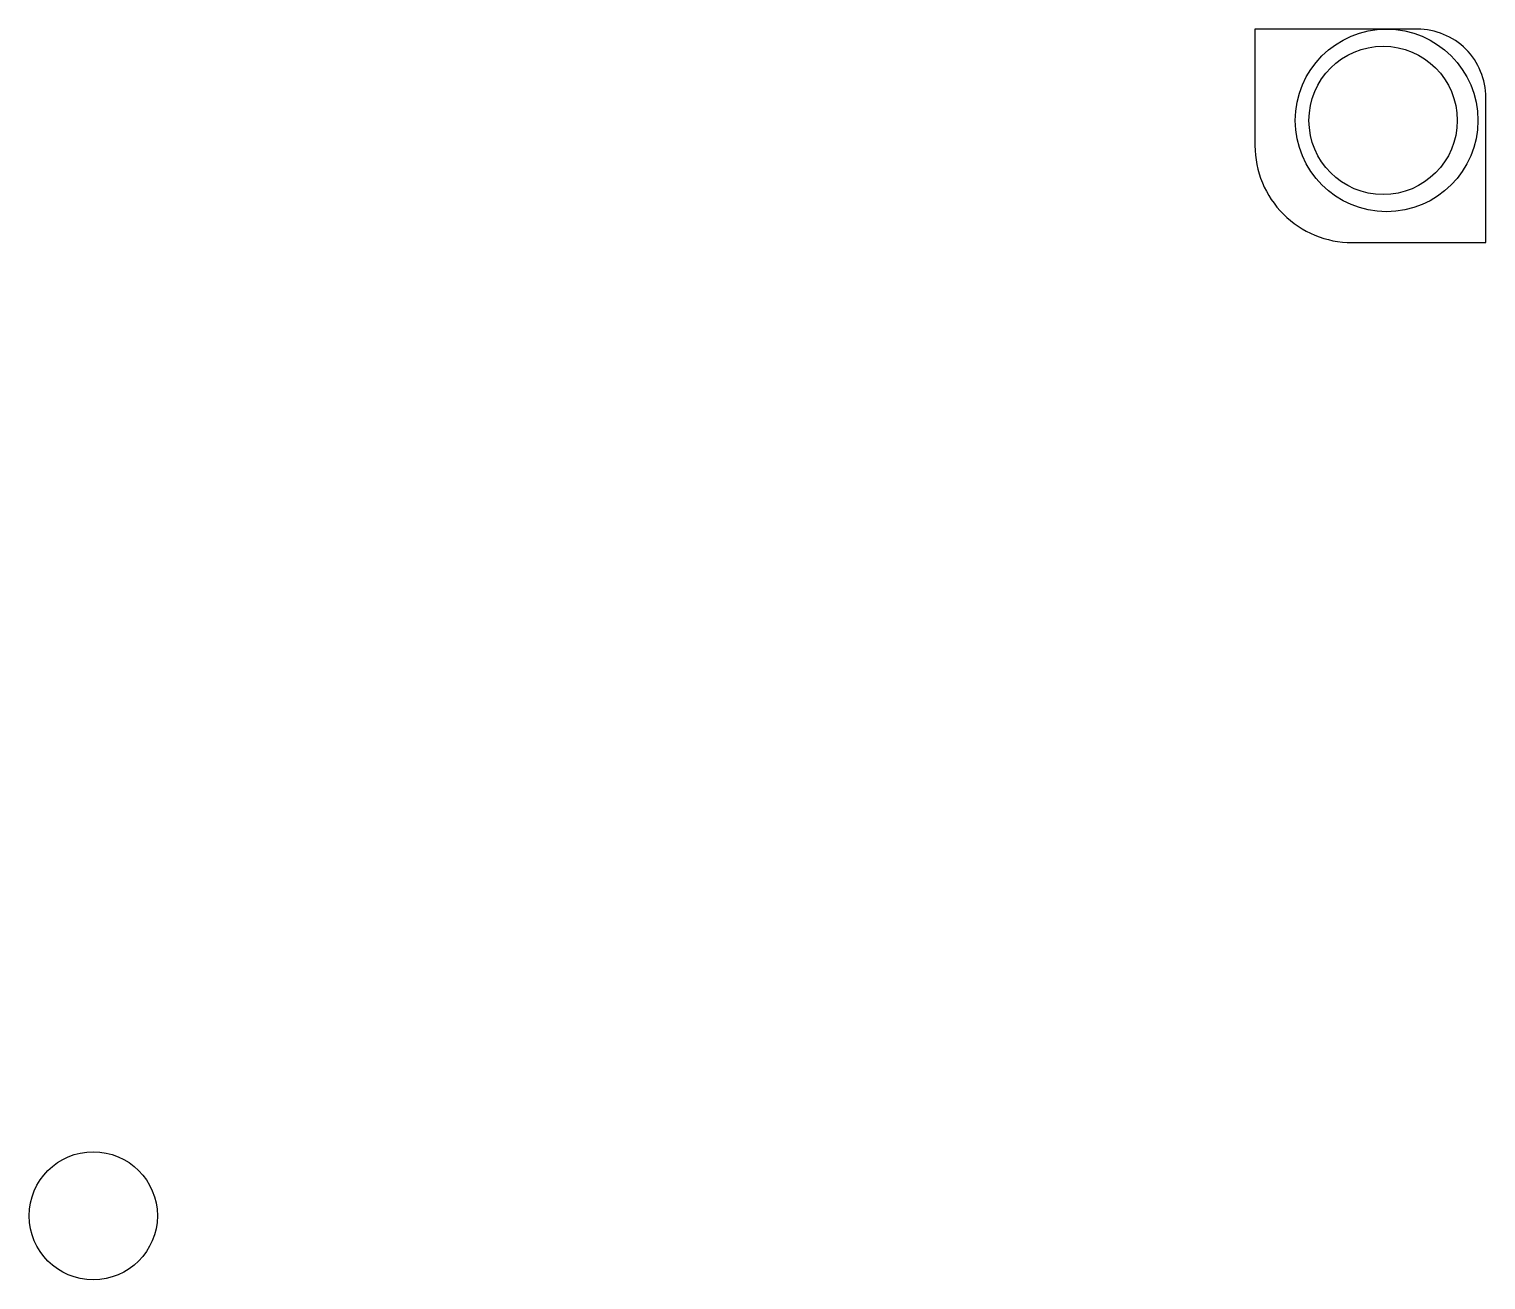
# Model space of a CAD drawing. Header units: millimetres. Extents: x 18.2 to 82, y -51.8 to 3.
import ezdxf

# ---------------------------------------------------------------- set-up
doc = ezdxf.new("R2010")
doc.units = ezdxf.units.MM
doc.layers.get('0').update_dxf_attribs({"linetype": 'CONTINUOUS'})

msp = doc.modelspace()

# ---------------------------------------------------------------- linework, layer by layer
msp.add_lwpolyline([(71.886, 3), (71.886, -2.103, 0.414214), (76.136, -6.353), (82, -6.353), (82, 0, 0.414214), (79, 3), (77.65, 3)], format="xyb", close=True)
for centre, radius in [((77.65, -1), 4), ((77.5, -1), 3.249), ((21, -49), 2.808)]:
    msp.add_circle(centre, radius)

doc.saveas('drawing.dxf')
